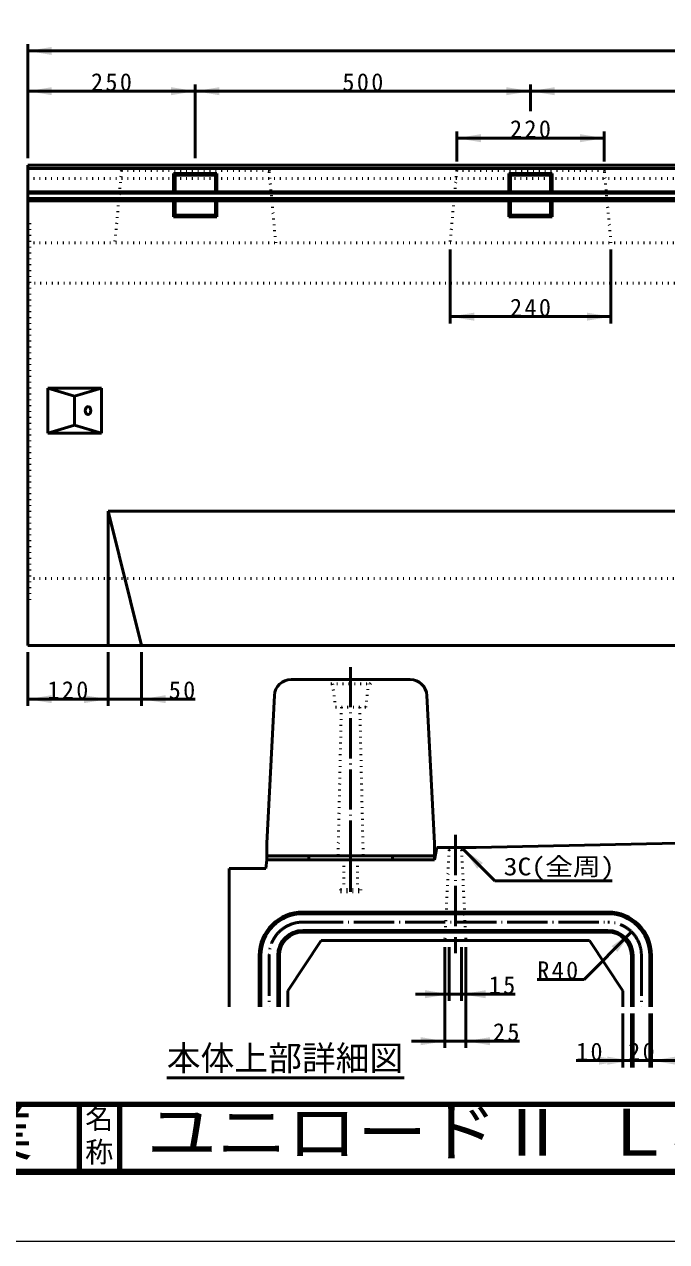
# Model space of a CAD drawing. Units: millimetres, scale not verified. Extents: x -2102 to 2102, y -1485 to 1485.
# Drawn here: x -174 to 784, y -1485 to 329 of the extents above; entities that cross this region are included whole.
import ezdxf
from ezdxf.enums import TextEntityAlignment as Align

# ---------------------------------------------------------------- set-up
doc = ezdxf.new("R2010")
doc.units = ezdxf.units.MM
doc.header["$LTSCALE"] = 5
doc.linetypes.add('DOTTED', pattern=[1.75, 0.25, -1.5])
doc.linetypes.add('LONG_DASHED_DOTTED', pattern=[15.25, 12, -1.5, 0.25, -1.5])
doc.layers.add('0-0_V-nasSTD', color=7, linetype='Continuous', lineweight=35)
doc.layers.add('0-1_0', color=7, linetype='Continuous', lineweight=50)
doc.styles.add('ＭＳ ゴシック', font='')
doc.styles.get('ＭＳ ゴシック').set_extended_font_data('MS Gothic')

msp = doc.modelspace()

# ---------------------------------------------------------------- linework, layer by layer
at = {"layer": '0-0_V-nasSTD', "linetype": 'LONG_DASHED_DOTTED', "lineweight": 50}
for p, q in [((312.423, -628.759), (312.423, -928.759)), ((191.173, -1058.759), (191.173, -1135.259)), ((746.173, -1058.759), (746.173, -1135.259))]:
    msp.add_line(p, q, dxfattribs=at)
at = {"layer": '0-0_V-nasSTD', "lineweight": 50}
for p, q in [((223.673, -647.509), (401.172, -647.509)), ((198.706, -671.228), (187.423, -891.259)), ((437.423, -891.259), (426.139, -671.228)), ((187.423, -891.259), (187.423, -910.009)), ((437.423, -891.259), (437.423, -910.009)), ((187.423, -916.259), (186.173, -928.759)), ((187.423, -910.009), (187.423, -916.259)), ((187.423, -910.009), (437.423, -910.009)), ((249.923, -910.009), (249.923, -916.259)), ((374.923, -910.009), (374.923, -916.259)), ((437.423, -910.009), (437.423, -916.259)), ((131.173, -1135.259), (131.173, -928.759)), ((131.173, -928.759), (186.173, -928.759)), ((178.673, -1058.759), (178.673, -1135.259)), ((203.673, -1058.759), (203.673, -1135.259)), ((733.673, -1058.759), (733.673, -1135.259)), ((758.673, -1058.759), (758.673, -1135.259))]:
    msp.add_line(p, q, dxfattribs=at)
at = {"layer": '0-0_V-nasSTD', "linetype": 'DOTTED', "lineweight": 50}
for p, q in [((279.923, -647.509), (283.048, -653.759)), ((341.798, -653.759), (344.923, -647.509)), ((283.048, -653.759), (341.798, -653.759)), ((285.548, -653.759), (289.923, -688.759)), ((334.923, -688.759), (339.298, -653.759)), ((289.923, -688.759), (334.923, -688.759)), ((298.673, -688.759), (293.673, -910.009)), ((326.173, -688.759), (331.173, -910.009))]:
    msp.add_line(p, q, dxfattribs=at)
at = {"layer": '0-0_V-nasSTD', "lineweight": 100}
for p, q in [((-92.5, -1280), (-92.5, -1380)), ((-32.5, -1280), (-32.5, -1380)), ((-1997.5, -1380), (1997.5, -1380))]:
    msp.add_line(p, q, dxfattribs=at)
at = {"layer": '0-0_V-nasSTD', "lineweight": 18}
for points in [[(-2102.5, -1485), (-2102.5, 1485), (2102.5, 1485), (2102.5, -1485)], [(-2002.5, -1385), (-2002.5, 1385), (2002.5, 1385), (2002.5, -1385)]]:
    msp.add_lwpolyline(points, close=True, dxfattribs=at)
at = {"layer": '0-0_V-nasSTD', "lineweight": 50}
for centre, radius, start, end in [((223.673, -672.509), 25, 90, 177.06433), ((401.172, -672.509), 25, 2.93567, 90), ((241.173, -1058.759), 62.5, 90, 180), ((696.173, -1058.759), 62.5, 0, 90), ((241.173, -1058.759), 37.5, 90, 180), ((696.173, -1058.759), 37.5, 0, 90)]:
    msp.add_arc(centre, radius, start, end, dxfattribs=at)
at = {"layer": '0-0_V-nasSTD', "linetype": 'LONG_DASHED_DOTTED', "lineweight": 50}
for centre, start, end in [((241.173, -1058.759), 90, 180), ((696.173, -1058.759), 0, 90)]:
    msp.add_arc(centre, 50, start, end, dxfattribs=at)
at = {"layer": '0-0_V-nasSTD'}
for points in [[(-169.238, 289.397), (-133.238, 283.397), (-133.238, 295.397)], [(-169.238, 229.397), (-133.238, 223.397), (-133.238, 235.397)], [(44.762, 223.397), (44.762, 235.397), (80.762, 229.397)], [(80.762, 229.397), (116.762, 223.397), (116.762, 235.397)], [(544.762, 223.397), (544.762, 235.397), (580.762, 229.397)], [(580.762, 229.397), (616.762, 223.397), (616.762, 235.397)], [(470.762, 159.397), (506.762, 153.397), (506.762, 165.397)], [(654.762, 153.397), (654.762, 165.397), (690.762, 159.397)], [(460.762, -106.603), (496.762, -112.603), (496.762, -100.603)], [(664.762, -112.603), (664.762, -100.603), (700.762, -106.603)], [(-169.238, -676.603), (-133.238, -682.603), (-133.238, -670.603)], [(-85.238, -682.603), (-85.238, -670.603), (-49.238, -676.603)], [(0.762, -676.603), (36.762, -682.603), (36.762, -670.603)], [(479.923, -899.384), (501.136, -929.082), (509.621, -920.597)], [(187.423, -916.259), (187.423, -910.009), (249.923, -910.009)], [(187.423, -916.259), (249.923, -916.259), (249.923, -910.009)], [(374.923, -916.259), (374.923, -910.009), (437.423, -910.009)], [(374.923, -916.259), (437.423, -916.259), (437.423, -910.009)], [(701.83, -1044.617), (710.315, -1053.102), (731.528, -1023.403)], [(423.298, -1122.259), (423.298, -1110.259), (459.298, -1116.259)], [(478.048, -1116.259), (514.048, -1122.259), (514.048, -1110.259)], [(417.048, -1192.259), (417.048, -1180.259), (453.048, -1186.259)], [(484.298, -1186.259), (520.298, -1192.259), (520.298, -1180.259)], [(682.673, -1221.259), (682.673, -1209.259), (718.673, -1215.259)], [(695.173, -1221.259), (695.173, -1209.259), (731.173, -1215.259)], [(761.173, -1215.259), (797.173, -1221.259), (797.173, -1209.259)]]:
    msp.add_solid(points, dxfattribs=at)
at = {"layer": '0-1_0'}
for p, q in [((-169.238, 129.397), (-169.238, 299.397)), ((-169.238, 289.397), (1830.762, 289.397)), ((80.762, 129.397), (80.762, 239.397)), ((580.762, 199.397), (580.762, 239.397)), ((-169.238, 229.397), (80.762, 229.397)), ((80.762, 229.397), (580.762, 229.397)), ((580.762, 229.397), (1080.762, 229.397)), ((470.762, 124.397), (470.762, 169.397)), ((690.762, 124.397), (690.762, 169.397)), ((470.762, 159.397), (690.762, 159.397)), ((-169.238, 119.397), (-169.238, -596.603)), ((-169.238, 119.397), (1830.762, 119.397)), ((-169.238, 114.397), (830.762, 114.397)), ((48.462, 106.697), (113.062, 106.697)), ((48.462, 106.697), (50.762, 104.397)), ((48.462, 106.697), (48.462, 79.412)), ((50.762, 104.397), (110.762, 104.397)), ((50.762, 104.397), (50.762, 79.412)), ((110.762, 104.397), (113.062, 106.697)), ((110.762, 104.397), (110.762, 79.412)), ((113.062, 106.697), (113.062, 79.412)), ((548.462, 106.697), (613.062, 106.697)), ((548.462, 106.697), (550.762, 104.397)), ((548.462, 106.697), (548.462, 79.412)), ((550.762, 104.397), (610.762, 104.397)), ((550.762, 104.397), (550.762, 79.412)), ((610.762, 104.397), (613.062, 106.697)), ((610.762, 104.397), (610.762, 79.412)), ((613.062, 106.697), (613.062, 79.412)), ((-169.238, 79.412), (830.762, 79.412)), ((-169.238, 77.397), (830.762, 77.397)), ((-169.238, 69.397), (830.762, 69.397)), ((-169.238, 66.039), (830.762, 66.039)), ((48.462, 66.039), (48.462, 42.097)), ((50.762, 66.039), (50.762, 44.397)), ((110.762, 66.039), (110.762, 44.397)), ((113.062, 66.039), (113.062, 42.097)), ((548.462, 66.039), (548.462, 42.097)), ((550.762, 66.039), (550.762, 44.397)), ((610.762, 66.039), (610.762, 44.397)), ((613.062, 66.039), (613.062, 42.097)), ((48.462, 42.097), (50.762, 44.397)), ((48.462, 42.097), (113.062, 42.097)), ((50.762, 44.397), (110.762, 44.397)), ((110.762, 44.397), (113.062, 42.097)), ((548.462, 42.097), (550.762, 44.397)), ((548.462, 42.097), (613.062, 42.097)), ((550.762, 44.397), (610.762, 44.397)), ((610.762, 44.397), (613.062, 42.097)), ((460.762, -6.603), (460.762, -116.603)), ((700.762, -6.603), (700.762, -116.603)), ((460.762, -106.603), (700.762, -106.603)), ((-139.238, -213.103), (-139.238, -280.103)), ((-139.238, -213.103), (-59.238, -213.103)), ((-59.238, -213.103), (-59.238, -280.103)), ((-99.238, -225.103), (-99.238, -268.103)), ((-139.238, -280.103), (-59.238, -280.103)), ((-49.238, -396.603), (-49.238, -596.603)), ((-49.238, -396.603), (830.762, -396.603)), ((-49.238, -396.603), (0.762, -596.603)), ((-169.238, -596.603), (1830.762, -596.603)), ((-169.238, -606.603), (-169.238, -686.603)), ((-49.238, -606.603), (-49.238, -686.603)), ((0.762, -606.603), (0.762, -686.603)), ((80.762, -676.603), (0.762, -676.603)), ((441.173, -897.509), (437.423, -916.259)), ((441.173, -897.509), (499.923, -897.509)), ((479.923, -899.384), (527.633, -947.094)), ((437.423, -916.259), (187.423, -916.259)), ((702.633, -947.094), (527.633, -947.094)), ((241.173, -993.759), (696.173, -993.759)), ((241.173, -996.259), (696.173, -996.259)), ((241.173, -1021.259), (696.173, -1021.259)), ((241.173, -1023.759), (696.173, -1023.759)), ((660.817, -1094.114), (731.528, -1023.403)), ((268.673, -1036.259), (218.673, -1111.259)), ((268.673, -1036.259), (668.673, -1036.259)), ((453.048, -1036.259), (484.298, -1036.259)), ((453.048, -1046.259), (453.048, -1196.259)), ((459.298, -1046.259), (459.298, -1126.259)), ((478.048, -1046.259), (478.048, -1126.259)), ((484.298, -1046.259), (484.298, -1196.259)), ((668.673, -1036.259), (718.673, -1111.259)), ((176.173, -1098.759), (176.173, -1058.759)), ((206.173, -1098.759), (206.173, -1058.759)), ((731.173, -1058.759), (731.173, -1098.759)), ((761.173, -1058.759), (761.173, -1098.759)), ((176.173, -1135.259), (176.173, -1098.759)), ((206.173, -1135.259), (206.173, -1098.759)), ((660.817, -1094.114), (590.817, -1094.114)), ((731.173, -1098.759), (731.173, -1135.259)), ((761.173, -1098.759), (761.173, -1135.259)), ((218.673, -1111.259), (218.673, -1135.259)), ((409.298, -1116.259), (459.298, -1116.259)), ((459.298, -1116.259), (478.048, -1116.259)), ((558.048, -1116.259), (478.048, -1116.259)), ((718.673, -1111.259), (718.673, -1135.259)), ((718.673, -1145.259), (718.673, -1225.259)), ((731.173, -1145.259), (731.173, -1225.259)), ((733.673, -1145.259), (733.673, -1225.259)), ((758.673, -1145.259), (758.673, -1225.259)), ((761.173, -1145.259), (761.173, -1225.259)), ((403.048, -1186.259), (453.048, -1186.259)), ((453.048, -1186.259), (484.298, -1186.259)), ((564.298, -1186.259), (484.298, -1186.259)), ((648.673, -1215.259), (718.673, -1215.259)), ((718.673, -1215.259), (731.173, -1215.259)), ((768.985, -1215.259), (776.798, -1215.259)), ((38.187, -1241.044), (392.196, -1241.044))]:
    msp.add_line(p, q, dxfattribs=at)
at = {"layer": '0-1_0', "linetype": 'DOTTED'}
for p, q in [((-169.238, 114.397), (1830.762, 114.397)), ((-29.238, 111.397), (-39.238, 3.397)), ((-29.238, 111.397), (-32.238, 114.397)), ((200.762, 3.397), (190.762, 111.397)), ((470.762, 111.397), (460.762, 3.397)), ((470.762, 111.397), (467.762, 114.397)), ((700.762, 3.397), (690.762, 111.397)), ((-169.238, 99.397), (830.762, 99.397)), ((-169.238, 37.397), (-166.238, 35.397)), ((-166.238, -528.603), (-166.238, 35.397)), ((-169.238, 13.397), (-166.238, 15.397)), ((-169.238, 3.397), (830.762, 3.397)), ((830.762, -56.603), (-169.238, -56.603)), ((-169.238, -496.603), (830.762, -496.603)), ((-169.238, -506.603), (-166.238, -508.603)), ((-169.238, -530.603), (-166.238, -528.603)), ((459.298, -901.259), (453.048, -1036.259)), ((478.048, -901.259), (484.298, -1036.259)), ((302.534, -916.259), (302.534, -960.009)), ((322.534, -916.259), (322.534, -960.009)), ((297.534, -960.009), (327.534, -960.009)), ((297.534, -960.009), (297.534, -963.759)), ((327.534, -960.009), (327.534, -963.759)), ((297.534, -963.759), (327.534, -963.759))]:
    msp.add_line(p, q, dxfattribs=at)
at = {"layer": '0-1_0', "linetype": 'LONG_DASHED_DOTTED'}
for p, q in [((468.673, -878.759), (468.673, -1055.009)), ((312.423, -907.509), (312.423, -963.759)), ((241.173, -1008.759), (696.173, -1008.759))]:
    msp.add_line(p, q, dxfattribs=at)
at = {"layer": '0-1_0', "lineweight": 100}
msp.add_line((-1997.5, -1280), (1997.5, -1280), dxfattribs=at)
at = {"layer": '0-1_0', "linetype": 'DOTTED'}
for points in [[(-29.238, 111.397), (190.762, 111.397), (193.762, 114.397)], [(470.762, 111.397), (690.762, 111.397), (693.762, 114.397)], [(459.298, -901.259), (455.548, -897.509), (481.798, -897.509)], [(459.298, -901.259), (478.048, -901.259), (481.798, -897.509)]]:
    msp.add_lwpolyline(points, dxfattribs=at)
at = {"layer": '0-1_0'}
for points in [[(-139.238, -213.103), (-99.238, -225.103), (-59.238, -213.103)], [(-139.238, -280.103), (-99.238, -268.103), (-59.238, -280.103)], [(-169.238, -676.603), (-49.238, -676.603), (0.762, -676.603)], [(499.923, -897.509), (799.923, -891.259), (806.173, -897.509)], [(731.173, -1215.259), (733.673, -1215.259), (758.673, -1215.259), (761.173, -1215.259), (806.173, -1215.259)]]:
    msp.add_lwpolyline(points, dxfattribs=at)
for centre, radius, start, end in [((241.173, -1058.759), 65, 90, 180), ((696.173, -1058.759), 65, 0, 90), ((241.173, -1058.759), 35, 90, 180), ((696.173, -1058.759), 35, 0, 90)]:
    msp.add_arc(centre, radius, start, end, dxfattribs=at)
msp.add_ellipse((-79.238, -246.603), major_axis=(0, 6), ratio=0.707107, dxfattribs=at)

# ---------------------------------------------------------------- texts
at = {"layer": '0-0_V-nasSTD', "style": 'ＭＳ ゴシック'}
for s, height, width, p in [('3C(全周)', 26.39, 1.15, (540.633, -947.094)), ('株式会社船生コンクリート工業', 69.65, 1.1, (-1624.221, -1377.45)), ('ユニロードⅡ Ｌ標準', 69.65, 1.1, (8.5, -1377.53))]:
    msp.add_text(s, height=height, dxfattribs=dict(at, width=width)).set_placement(p, align=Align.BOTTOM_LEFT)
for s, height, p in [('本体上部詳細図', 36.95, (38.187, -1241.044)), ('名', 30.79, (-83.518, -1326.001)), ('称', 30.79, (-83.524, -1375.99))]:
    msp.add_text(s, height=height, dxfattribs=at).set_placement(p, align=Align.BOTTOM_LEFT)
at = {"layer": '0-0_V-nasSTD', "char_height": 26.39, "attachment_point": 7, "style": 'ＭＳ ゴシック'}
for s, insert in [('\\T1.2;250', (-74.838, 229.397)), ('\\T1.2;500', (300.162, 229.397)), ('\\T1.2;220', (550.162, 159.397)), ('\\T1.2;240', (550.162, -106.603)), ('\\T1.2;120', (-139.838, -676.603)), ('\\T1.2;50', (41.162, -676.603)), ('\\T1.2;R40', (590.817, -1094.114)), ('\\T1.2;15', (518.448, -1116.259)), ('\\T1.2;25', (524.698, -1186.259)), ('\\T1.2;10', (648.673, -1215.259)), ('\\T1.2;20', (726.373, -1215.259))]:
    msp.add_mtext(s, dxfattribs=dict(at, insert=insert))

doc.saveas('drawing.dxf')
